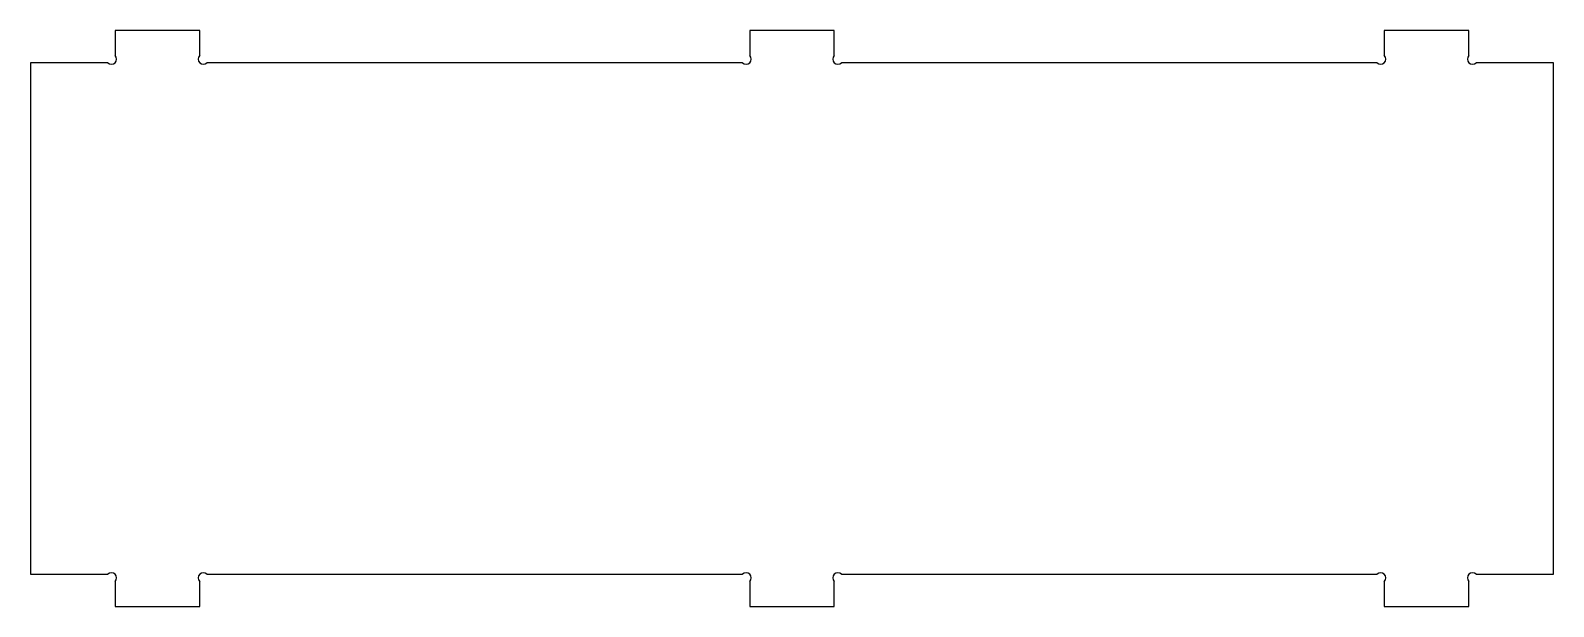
# Model space of a CAD drawing. Header units: millimetres. Extents: x 0 to 900, y 0 to 340.
import ezdxf

# ---------------------------------------------------------------- set-up
doc = ezdxf.new("R2010")
doc.units = ezdxf.units.MM
doc.layers.add('AUSSENKONTUR', color=1, linetype='Continuous')

msp = doc.modelspace()

# ---------------------------------------------------------------- linework, layer by layer
at = {"layer": 'AUSSENKONTUR'}
for p, q in [((100, 340), (50, 340)), ((50, 340), (50, 325.24)), ((100, 325.24), (100, 340)), ((475, 340), (425, 340)), ((425, 340), (425, 325.24)), ((475, 325.24), (475, 340)), ((850, 340), (800, 340)), ((800, 340), (800, 325.24)), ((850, 325.24), (850, 340)), ((0, 321), (0, 19)), ((45.76, 321), (0, 321)), ((420.76, 321), (104.24, 321)), ((795.76, 321), (479.24, 321)), ((900, 321), (854.24, 321)), ((900, 19), (900, 321)), ((0, 19), (45.76, 19)), ((104.24, 19), (420.76, 19)), ((479.24, 19), (795.76, 19)), ((854.24, 19), (900, 19)), ((50, 14.76), (50, 0)), ((100, 0), (100, 14.76)), ((425, 14.76), (425, 0)), ((475, 0), (475, 14.76)), ((800, 14.76), (800, 0)), ((850, 0), (850, 14.76)), ((50, 0), (100, 0)), ((425, 0), (475, 0)), ((800, 0), (850, 0))]:
    msp.add_line(p, q, dxfattribs=at)
for centre, start, end in [((47.88, 323.12), -135, 45), ((102.12, 323.12), -225, -45), ((422.88, 323.12), -135, 45), ((477.12, 323.12), -225, -45), ((797.88, 323.12), -135, 45), ((852.12, 323.12), -225, -45), ((47.88, 16.88), -45, 135), ((102.12, 16.88), -315, -135), ((422.88, 16.88), -45, 135), ((477.12, 16.88), -315, -135), ((797.88, 16.88), -45, 135), ((852.12, 16.88), -315, -135)]:
    msp.add_arc(centre, 3, start, end, dxfattribs=at)

doc.saveas('drawing.dxf')
